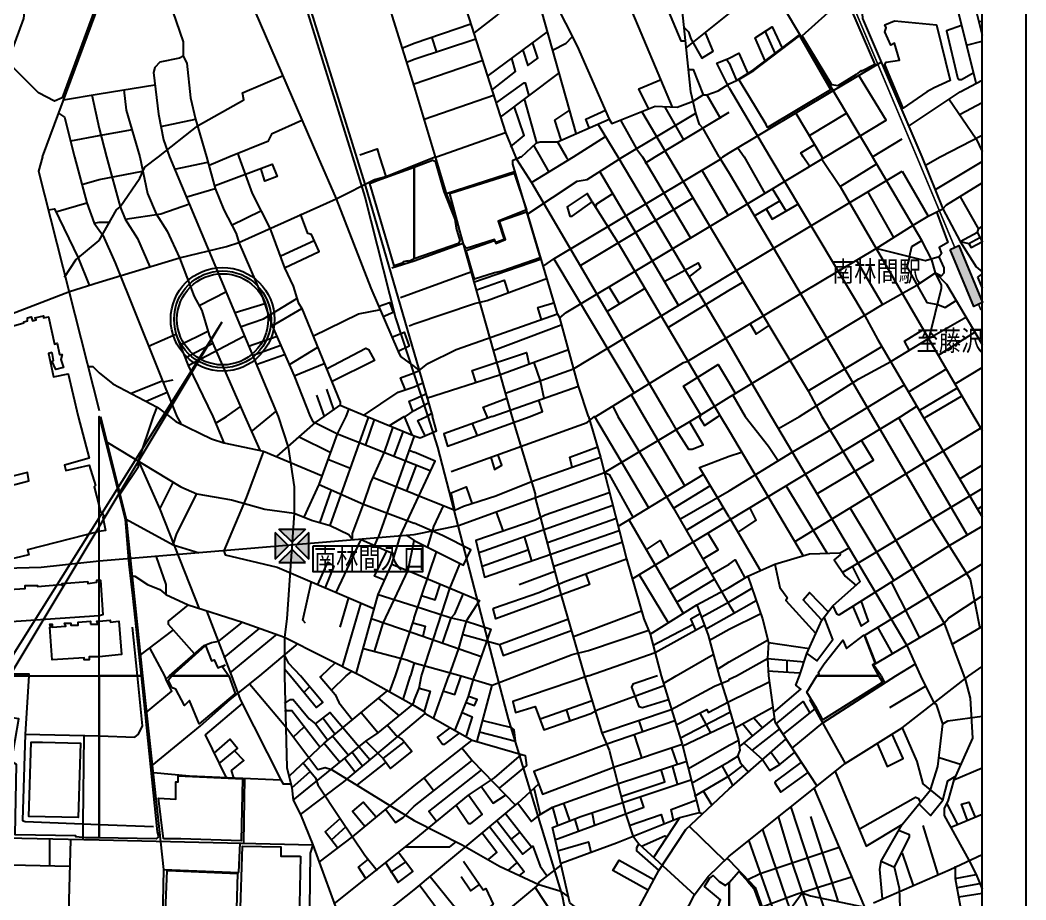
# Model space of a CAD drawing. Header units: millimetres. Extents: x 31 to 811, y 18 to 568.
# Drawn here: x 488.6 to 612.1, y 88.5 to 196.5 of the extents above; entities that cross this region are included whole.
import ezdxf
from ezdxf.enums import TextEntityAlignment as Align

# ---------------------------------------------------------------- set-up
doc = ezdxf.new("R2010")
doc.units = ezdxf.units.MM
doc.header["$LTSCALE"] = 0.2
for name, color, linetype in [('G0-MOJI', 7, 'Continuous'), ('G0-YOBI', 7, 'Continuous'), ('MAP', 7, 'Continuous')]:
    doc.layers.add(name, color=color, linetype=linetype)
doc.styles.add('丸ゴチック', font='HGRSMP.TTF')

msp = doc.modelspace()

# ---------------------------------------------------------------- hatches: boundary and pattern name
at = {"layer": 'G0-MOJI'}
h = msp.add_hatch(dxfattribs=at)
h.set_pattern_fill('ANGLE', color=8)
h.set_pattern_definition([(0, (-981.943, 72.4304), (0, 6.985), [5.08, -1.905]), (90, (-981.943, 72.4304), (-6.985, 4e-16), [5.08, -1.905])])
h.paths.add_polyline_path([(519.94, 133.55), (519.94, 130.29), (521.57, 131.92)])
h.paths.add_polyline_path([(523.64, 133.98), (520.38, 133.98), (522.01, 132.36)])
h.paths.add_polyline_path([(524.07, 133.55), (522.44, 131.92), (524.07, 130.29)])
h.paths.add_polyline_path([(522.01, 131.49), (520.38, 129.86), (523.64, 129.86)])
h = msp.add_hatch(color=8, dxfattribs=at)
h.dxf.hatch_style = 1
h.paths.add_polyline_path([(519.94, 133.55), (519.94, 130.29), (521.57, 131.92)])
h.paths.add_polyline_path([(523.64, 133.98), (520.38, 133.98), (522.01, 132.36)])
h.paths.add_polyline_path([(524.07, 133.55), (522.44, 131.92), (524.07, 130.29)])
h.paths.add_polyline_path([(522.01, 131.49), (520.38, 129.86), (523.64, 129.86)])
at = {"layer": 'MAP', "linetype": 'Continuous'}
h = msp.add_hatch(color=256, dxfattribs=at)
h.dxf.hatch_style = 1
h.paths.add_polyline_path([(603.85, 168.79), (602.8, 168.29), (605.67, 161.29), (606.71, 161.78), (606.71, 161.84)])

# ---------------------------------------------------------------- linework, layer by layer
at = {"layer": 'G0-MOJI', "color": 8}
for p, q in [((519.94, 133.55), (519.94, 130.29)), ((521.57, 131.92), (519.94, 133.55)), ((520.38, 133.98), (523.64, 133.98)), ((522.01, 132.36), (520.38, 133.98)), ((523.64, 133.98), (522.01, 132.36)), ((524.07, 133.55), (522.44, 131.92)), ((524.07, 130.29), (524.07, 133.55)), ((519.94, 130.29), (521.57, 131.92)), ((522.01, 131.49), (520.38, 129.86)), ((523.64, 129.86), (522.01, 131.49)), ((522.44, 131.92), (524.07, 130.29)), ((520.38, 129.86), (523.64, 129.86))]:
    msp.add_line(p, q, dxfattribs=at)
at = {"layer": 'G0-MOJI', "color": 3}
for points in [[(513.39, 159.37), (441.71, 45.2)], [(513.39, 159.37), (444.87, 45.2)]]:
    msp.add_lwpolyline(points, dxfattribs=at)
msp.add_lwpolyline([(524.61, 131.92), (538.03, 131.92), (538.03, 128.74), (524.61, 128.74)], close=True, dxfattribs=at)
at = {"layer": 'G0-YOBI', "color": 6, "linetype": 'Continuous'}
msp.add_line((612.08, 288.2), (612.08, 38.42), dxfattribs=at)
at = {"layer": 'MAP', "linetype": 'Continuous'}
for p, q in [((606.71, 47.33), (606.71, 284.26)), ((523.96, 198.77), (530.93, 176.3)), ((603.4, 198.9), (605.98, 188.65)), ((605.53, 199.4), (606.71, 194.61)), ((491.36, 179.66), (498.33, 198.4)), ((570.35, 193.03), (575.65, 197.27)), ((582.78, 197.27), (593.25, 179.66)), ((606.27, 196.27), (606.71, 196.34)), ((537, 193.65), (543.97, 196.02)), ((580.05, 195.15), (581.26, 192.4)), ((537, 191.65), (544.58, 194.15)), ((539.12, 194.4), (539.72, 192.52)), ((546.1, 189.65), (553.37, 195.03)), ((604.77, 193.4), (606.71, 193.88)), ((535.48, 193.03), (537, 193.65)), ((536.08, 191.28), (537, 191.65)), ((537, 188.65), (545.48, 191.53)), ((575.35, 191.65), (575.65, 191.16)), ((575.65, 191.16), (576.56, 189.03)), ((588.39, 187.78), (594.3, 191.28)), ((547.6, 184.53), (554.73, 189.9)), ((604.01, 187.66), (606.71, 189.07)), ((498.33, 187.4), (505.15, 188.53)), ((537, 188.27), (539.57, 179.66)), ((575.65, 188.15), (580.66, 179.66)), ((575.65, 180.15), (588.39, 187.78)), ((597.64, 183.41), (604.01, 187.66)), ((493.94, 186.66), (498.33, 187.4)), ((497.43, 187.28), (498.33, 183.16)), ((538.21, 184.28), (546.84, 187.28)), ((550.49, 186.78), (552, 181.41)), ((572.92, 187.28), (574.59, 184.4)), ((602.64, 186.78), (605.98, 181.9)), ((564.89, 185.28), (568.22, 179.66)), ((567.77, 185.78), (570.04, 181.78)), ((604.01, 184.91), (606.71, 186.34)), ((505.91, 183.41), (510.16, 184.28)), ((562.61, 179.66), (571.56, 185.03)), ((566.56, 179.66), (575.65, 185.16)), ((583.84, 185.03), (587.03, 179.66)), ((585.51, 182.28), (590.05, 185.03)), ((498.33, 183.16), (499.24, 179.66)), ((498.33, 182.28), (502.42, 183.04)), ((559.59, 183.65), (562.01, 179.66)), ((494.84, 181.66), (498.33, 182.28)), ((554.58, 181.53), (555.65, 179.66)), ((556.55, 179.66), (560.49, 182.16)), ((593.25, 179.66), (596.88, 181.9)), ((601.57, 179.66), (606.71, 182.33)), ((605.98, 181.9), (606.71, 180.34)), ((551.7, 181.03), (552.46, 179.66)), ((576.72, 180.78), (577.48, 179.66)), ((506.98, 179.66), (520.31, 147.8)), ((507.58, 178.16), (511.68, 179.03)), ((511.83, 178.66), (514.25, 179.66)), ((515.32, 180.15), (515.46, 179.66)), ((525.17, 179.66), (527.44, 174.53)), ((532.75, 179.66), (533.51, 177.28)), ((551.4, 176.53), (556.55, 179.66)), ((552.46, 179.66), (553.52, 177.79)), ((555.65, 179.66), (555.94, 179.28)), ((562.01, 179.66), (575.65, 156.67)), ((562.16, 179.41), (562.61, 179.66)), ((565.04, 179.66), (570.95, 169.67)), ((565.34, 178.91), (566.56, 179.66)), ((568.22, 179.66), (575.65, 167.17)), ((574.44, 179.66), (574.59, 179.41)), ((574.89, 179.66), (575.65, 180.15)), ((575.65, 172.54), (587.48, 179.66)), ((577.48, 179.66), (580.05, 175.16)), ((585.51, 178.54), (584.75, 179.66)), ((599.31, 179.66), (601.88, 173.29)), ((599.76, 178.66), (601.57, 179.66)), ((600.97, 175.66), (606.71, 179.1)), ((498.33, 176.91), (503.64, 177.91)), ((540.93, 175.16), (549.43, 177.91)), ((559.74, 177.91), (569.43, 161.41)), ((572.32, 178.03), (575.5, 172.54)), ((575.65, 165.17), (596.88, 177.91)), ((589.29, 176.04), (593.7, 178.79)), ((596.88, 177.91), (600.07, 172.41)), ((496.21, 176.28), (498.33, 176.91)), ((575.65, 177.66), (587.63, 157.42)), ((509.1, 174.78), (512.59, 175.78)), ((530.93, 176.3), (537.6, 153.43)), ((580.95, 175.78), (582.63, 173.03)), ((592.63, 175.41), (595.82, 169.79)), ((602.33, 173.78), (606.71, 176.48)), ((557.31, 166.29), (571.26, 174.66)), ((578.69, 172.41), (581.87, 174.29)), ((604.01, 174.78), (606.27, 170.79)), ((493.03, 172.91), (496.82, 174.04)), ((514.56, 171.28), (518.19, 173.03)), ((601.88, 173.29), (602.33, 173.78)), ((601.88, 173.29), (604.01, 169.29)), ((497.72, 171.54), (498.33, 171.66)), ((498.33, 171.66), (499.69, 171.66)), ((604.01, 169.29), (606.13, 170.42)), ((606.13, 170.42), (606.27, 170.79)), ((606.27, 170.79), (606.71, 171.15)), ((520.62, 167.54), (524.72, 169.41)), ((604.01, 169.29), (605.98, 166.17)), ((537, 166.92), (542.9, 169.04)), ((534.27, 166.04), (537, 166.92)), ((544.27, 164.29), (552.61, 167.17)), ((554.13, 167.17), (563.98, 150.67)), ((591.26, 167.04), (594.46, 161.55)), ((537, 163.04), (543.97, 165.54)), ((605.98, 166.17), (606.71, 165.56)), ((575.65, 163.3), (577.32, 164.29)), ((600.97, 165.42), (602.33, 164.04)), ((606.71, 165.3), (606.13, 164.91)), ((606.13, 164.91), (606.71, 163.56)), ((510.61, 161.41), (513.95, 163.16)), ((535.32, 162.42), (537, 163.04)), ((560.64, 160.67), (565.34, 163.54)), ((560.95, 163.67), (562.16, 161.67)), ((568.07, 158.67), (575.65, 163.3)), ((602.33, 164.04), (606.71, 156.63)), ((515.01, 160.55), (518.65, 161.67)), ((519.55, 158.92), (523.2, 161.04)), ((600.21, 157.42), (604.77, 160.04)), ((508.19, 156.55), (511.68, 158.29)), ((536.39, 158.92), (537, 159.17)), ((546.7, 155.92), (555.03, 159.05)), ((601.28, 155.3), (605.82, 158.17)), ((508.95, 155.04), (512.28, 156.79)), ((509.24, 154.04), (516.07, 157.67)), ((516.68, 156.42), (520.16, 157.67)), ((587.63, 157.42), (593.25, 147.8)), ((517.13, 155.3), (520.62, 156.55)), ((521.68, 154.17), (525.17, 156.3)), ((575.65, 156.67), (578.38, 151.92)), ((585.36, 150.93), (594.46, 156.42)), ((517.59, 154.17), (521.07, 155.42)), ((522.28, 152.8), (525.93, 154.3)), ((597.64, 150.8), (602.33, 153.67)), ((603.4, 151.8), (606.71, 153.8)), ((502.28, 150.67), (506.06, 152.17)), ((506.22, 152.05), (507.43, 152.29)), ((537, 152.92), (538.66, 147.8)), ((537, 151.42), (538.05, 151.92)), ((575.65, 151.92), (576.41, 150.67)), ((578.38, 151.92), (580.81, 147.8)), ((504.09, 149.67), (506.67, 150.8)), ((526.23, 151.17), (527.14, 148.55)), ((546.55, 147.8), (557.15, 151.54)), ((590.81, 147.8), (597.18, 151.68)), ((599, 148.55), (603.7, 151.3)), ((537, 149.93), (538.36, 150.55)), ((537, 148.55), (538.66, 149.42)), ((563.68, 150.42), (565.2, 147.8)), ((571.87, 147.8), (575.65, 150.17)), ((576.11, 150.42), (577.62, 147.8)), ((599.91, 147.8), (604.16, 150.3)), ((505.01, 147.8), (505.46, 148.93)), ((513.95, 147.8), (515.77, 149.05)), ((519.26, 147.8), (520.02, 148.43)), ((528.65, 147.8), (528.96, 148.67)), ((535.93, 147.8), (537, 148.55)), ((538.51, 147.8), (539.12, 148.18)), ((561.4, 149.05), (562.01, 147.8)), ((596.72, 147.8), (598.7, 149.05)), ((507.88, 147.8), (508.34, 146.92)), ((512.28, 147.8), (513.65, 144.56)), ((512.59, 146.92), (513.95, 147.8)), ((516.22, 147.8), (518.05, 143.68)), ((516.98, 145.92), (519.26, 147.8)), ((526.69, 134.43), (531.38, 147.67)), ((531.08, 144.3), (532.14, 147.43)), ((535.78, 147.8), (536.69, 145.55)), ((544.11, 146.92), (544.72, 145.43)), ((545.94, 147.55), (545.94, 147.8)), ((559.12, 147.8), (565.8, 136.56)), ((565.2, 147.8), (570.19, 139.31)), ((568.22, 147.8), (569.14, 146.17)), ((574.29, 147.8), (574.44, 147.92)), ((574.59, 147.8), (575.65, 146.05)), ((575.65, 135.06), (596.72, 147.8)), ((581.71, 146.31), (584.3, 147.8)), ((588.08, 146.17), (590.81, 147.8)), ((593.25, 147.8), (600.52, 135.3)), ((596.43, 147.67), (604.91, 133.18)), ((599.45, 147.8), (606.13, 136.44)), ((599.61, 147.55), (599.91, 147.8)), ((605.67, 147.8), (606.71, 146.07)), ((534.56, 142.93), (535.63, 145.92)), ((575.65, 146.05), (584.75, 130.68)), ((583.39, 143.42), (588.08, 146.17)), ((583.68, 132.43), (606.71, 146.49)), ((522.89, 145.31), (526.69, 143.42)), ((536.39, 143.68), (537, 143.42)), ((575.65, 138.68), (583.39, 143.42)), ((575.65, 142.93), (577.17, 143.42)), ((526.38, 142.55), (529.26, 141.43)), ((536.08, 138.68), (537, 141.06)), ((537, 141.93), (538.96, 141.18)), ((537, 141.06), (537.29, 141.81)), ((604.01, 140.18), (606.71, 141.82)), ((505.77, 136.44), (507.43, 139.68)), ((531.99, 140.31), (537, 138.31)), ((562.01, 134.31), (572.47, 140.68)), ((525.47, 134.81), (526.84, 138.8)), ((568.83, 136.56), (573.38, 139.31)), ((569.59, 135.18), (575.65, 138.68)), ((582.63, 139.31), (587.63, 131.06)), ((589.6, 128.69), (606.71, 138.95)), ((544.87, 131.06), (561.4, 136.93)), ((547, 136.18), (547.91, 133.69)), ((570.35, 133.81), (574.89, 136.56)), ((590.52, 136.56), (595.82, 127.69)), ((606.13, 136.44), (606.71, 136.79)), ((606.13, 136.44), (606.71, 135.5)), ((553.37, 132.31), (561.85, 135.3)), ((563.37, 135.06), (570.04, 123.56)), ((563.83, 127.93), (575.65, 135.06)), ((575.65, 135.44), (579.45, 128.93)), ((600.52, 135.3), (605.22, 127.81)), ((602.64, 131.94), (606.71, 134.33)), ((498.33, 130.07), (537, 133.31)), ((527.44, 126.19), (530.47, 132.68)), ((530.47, 132.68), (533.66, 131.31)), ((532.14, 131.94), (532.59, 132.94)), ((536.08, 133.18), (537, 132.56)), ((550.49, 133.06), (551.4, 130.07)), ((554.13, 129.44), (562.61, 132.43)), ((507.43, 132.06), (510.61, 131.06)), ((545.34, 129.44), (550.94, 131.43)), ((589.15, 123.44), (602.64, 131.94)), ((534.27, 129.68), (537, 128.56)), ((573.53, 128.44), (575.65, 129.68)), ((592.33, 120.94), (606.71, 129.71)), ((549.88, 127.18), (554.28, 128.81)), ((564.58, 128.44), (568.22, 122.44)), ((568.38, 126.57), (572.92, 129.31)), ((569.29, 125.06), (573.84, 127.81)), ((595.51, 127.56), (599, 120.69)), ((605.22, 127.81), (606.43, 121.81)), ((532.59, 125.94), (537, 124.56)), ((575.65, 125.06), (578.38, 126.69)), ((527.9, 121.93), (528.96, 125.56)), ((528.2, 117.07), (530.47, 124.94)), ((572.32, 123.19), (575.65, 125.06)), ((575.65, 123.31), (578.98, 125.19)), ((575.65, 124.68), (576.26, 123.68)), ((602.64, 123.07), (606.58, 125.69)), ((606.58, 125.69), (606.71, 125.77)), ((606.58, 125.69), (606.71, 125.48)), ((511.52, 123.94), (514.56, 115.95)), ((556.55, 120.81), (564.89, 123.94)), ((575.65, 121.69), (579.45, 123.56)), ((588.39, 124.56), (588.84, 123.56)), ((588.84, 123.56), (589.15, 123.44)), ((513.04, 120.2), (515.92, 122.56)), ((531.83, 122.94), (537, 121.19)), ((534.72, 115.95), (537, 122.94)), ((536.84, 122.44), (537, 122.44)), ((566.25, 119.69), (571.26, 122.32)), ((572.77, 121.69), (575.65, 123.31)), ((593.39, 117.31), (602.04, 122.44)), ((602.04, 122.44), (602.64, 123.07)), ((503.03, 115.95), (502.42, 121.93)), ((503.34, 118.45), (507.43, 121.56)), ((513.65, 118.19), (518.05, 121.81)), ((514.41, 116.32), (520.16, 121.06)), ((537, 121.19), (545.34, 118.31)), ((573.23, 120.32), (575.65, 121.69)), ((593.85, 121.93), (595.67, 118.69)), ((602.94, 119.81), (606.71, 122.03)), ((518.05, 115.95), (522.75, 119.94)), ((575.65, 117.69), (580.35, 120.32)), ((580.5, 120.06), (585.51, 119.31)), ((593.7, 117.44), (592.33, 120.94)), ((504.55, 119.31), (506.37, 115.95)), ((569.14, 115.95), (573.68, 118.57)), ((525.62, 115.95), (527.29, 117.57)), ((537, 117.57), (542.75, 115.95)), ((574.29, 116.82), (575.65, 117.69)), ((582.78, 116.44), (582.78, 117.94)), ((594.3, 115.95), (593.39, 117.31)), ((596.12, 115.95), (598.55, 117.44)), ((521.07, 116.82), (521.83, 115.95)), ((528.65, 115.95), (529.41, 116.56)), ((580.35, 116.56), (584.3, 116.32)), ((605.06, 115.95), (606.71, 117.12)), ((506.37, 115.95), (506.52, 115.56)), ((526.84, 114.2), (528.65, 115.95)), ((530.47, 115.95), (537, 112.32)), ((533.96, 113.95), (534.72, 115.95)), ((535.63, 113.06), (536.53, 115.95)), ((539.42, 110.82), (541.24, 115.95)), ((544.72, 107.95), (546.55, 114.81)), ((567.62, 115.07), (569.14, 115.95)), ((574.44, 115.95), (575.65, 112.07)), ((575.65, 112.82), (580.5, 115.19)), ((594.3, 115.95), (594.75, 115.07)), ((599.15, 115.95), (600.82, 112.57)), ((604.46, 115.95), (604.61, 115.56)), ((523.51, 113.95), (524.11, 114.57)), ((595.36, 112.07), (599.76, 114.69)), ((532.59, 113.2), (535.17, 111.07)), ((552.46, 110.7), (558.83, 112.94)), ((585.51, 113.06), (589.9, 105.2)), ((530.47, 111.45), (532.59, 108.95)), ((537, 110.19), (538.36, 111.32)), ((555.65, 111.82), (556.1, 110.45)), ((569.59, 108.32), (575.65, 111.45)), ((572.02, 111.45), (573.38, 108.95)), ((575.65, 111.45), (575.8, 111.45)), ((576.41, 109.57), (580.95, 112.07)), ((582.32, 108.82), (586.27, 111.94)), ((525.77, 110.82), (527.29, 108.82)), ((564.58, 110.45), (565.04, 109.07)), ((569.9, 107.32), (575.65, 110.07)), ((575.65, 110.07), (576.26, 110.33)), ((577.02, 107.32), (581.26, 110.82)), ((577.32, 110.07), (578.53, 108.58)), ((578.69, 110.82), (579.74, 109.57)), ((601.88, 110.07), (602.49, 110.45)), ((602.49, 110.45), (606.71, 111.01)), ((489.24, 108.82), (498.33, 108.58)), ((522.14, 108.44), (523.51, 109.7)), ((563.98, 108.7), (564.89, 105.95)), ((578.53, 106.83), (581.87, 109.44)), ((525.93, 107.7), (527.9, 105.32)), ((526.98, 108.58), (528.96, 106.2)), ((533.2, 105.82), (535.78, 107.83)), ((537, 102.45), (544.11, 108.07)), ((570.66, 104.57), (575.65, 107.44)), ((575.65, 102.07), (582.63, 108.2)), ((575.65, 107.44), (576.86, 108.07)), ((529.41, 106.57), (530.62, 104.94)), ((568.53, 107.2), (569.29, 105.08)), ((580.81, 106.57), (581.87, 105.08)), ((528.5, 105.82), (529.71, 104.2)), ((530.02, 102.58), (533.51, 105.32)), ((537, 99.95), (544.11, 105.57)), ((568.67, 104.94), (569.29, 102.7)), ((571.11, 102.82), (575.65, 105.45)), ((574.75, 104.94), (575.65, 103.33)), ((575.65, 103.7), (577.32, 104.94)), ((601.43, 105.95), (604.16, 105.08)), ((521.99, 102.2), (524.25, 104.2)), ((571.4, 101.2), (575.65, 103.7)), ((603.25, 103.19), (606.71, 104.65)), ((516.07, 95.45), (516.22, 103.45)), ((538.21, 103.45), (539.42, 101.83)), ((575.65, 103.33), (576.11, 102.45)), ((551.7, 102.2), (552.46, 98.95)), ((572.47, 101.83), (573.53, 100.08)), ((555.34, 100.32), (556.1, 98.08)), ((602.33, 100.32), (603.7, 97.7)), ((548.21, 99.08), (551.4, 94.95)), ((553.97, 99.83), (554.58, 97.57)), ((558.83, 99.08), (559.12, 97.57)), ((583.23, 99.83), (588.39, 84.08)), ((602.8, 97.33), (606.71, 98.99)), ((498.33, 97.7), (505.01, 97.45)), ((556.7, 98.33), (557.15, 96.82)), ((566.41, 93.71), (569.59, 98.57)), ((581.71, 98.57), (583.39, 92.95)), ((585.66, 98.71), (589, 88.33)), ((599.45, 97.57), (601.28, 91.58)), ((526.84, 95.83), (528.65, 97.45)), ((548.97, 95.95), (550.03, 96.82)), ((570.8, 97.45), (575.05, 93.32)), ((579.74, 97.08), (582.63, 88.7)), ((492.27, 92.71), (492.27, 95.95)), ((494.54, 84.08), (494.84, 95.83)), ((498.33, 95.83), (524.56, 95.21)), ((515.46, 91.83), (515.62, 95.45)), ((524.56, 95.21), (528.65, 84.08)), ((527.14, 87.95), (537, 95.83)), ((578.08, 95.7), (581.71, 85.34)), ((535.93, 94.95), (537, 94.95)), ((596.88, 94.2), (598.24, 90.21)), ((602.8, 92.2), (606.71, 94.04)), ((480.14, 92.95), (494.7, 92.58)), ((534.11, 91.83), (535.93, 93.08)), ((548.52, 92.08), (549.57, 92.95)), ((575.35, 93.58), (575.65, 93.32)), ((583.39, 92.95), (586.42, 84.08)), ((594.3, 93.2), (595.97, 92.46)), ((605.06, 93.32), (605.98, 91.58)), ((506.22, 92.2), (515.46, 91.83)), ((593.39, 88.09), (602.8, 92.2)), ((603.4, 92.58), (603.4, 91.08)), ((603.4, 91.08), (605.98, 91.58)), ((605.98, 91.58), (606.71, 89.76)), ((537.6, 90.33), (540.33, 86.71)), ((603.4, 91.08), (604.01, 87.71)), ((603.7, 89.96), (606.43, 90.45)), ((529.87, 84.08), (537, 89.7)), ((583.08, 87.21), (584.6, 89.33)), ((603.85, 88.84), (606.71, 89.3)), ((582.63, 88.7), (583.54, 85.96))]:
    msp.add_line(p, q, dxfattribs=at)
for points in [[(519.1, 211.51), (523.96, 197.27), (529.41, 179.66)], [(529.87, 211.51), (533.35, 200.77), (534.27, 197.02), (537, 188.27)], [(539.26, 211.51), (543.06, 198.77), (548.21, 182.65)], [(546.7, 211.51), (549.57, 207.14), (550.03, 206.14), (550.94, 202.27), (552.16, 199.15), (556.86, 182.41)], [(556.39, 211.51), (556.55, 210.77), (558.98, 207.02), (561.1, 204.77), (561.71, 203.65), (563.37, 198.28), (568.67, 185.78)], [(498.33, 206.77), (505.15, 206.02), (506.22, 206.02), (510.47, 206.89), (513.65, 206.4), (525.17, 179.66)], [(487.12, 191.28), (489.09, 196.65), (489.24, 198.14), (492.11, 205.52)], [(569.29, 205.27), (566.1, 203.65), (565.8, 203.27), (569.74, 193.9), (570.35, 193.9)], [(505.61, 202.64), (508.64, 193.78), (508.64, 192.03), (508.19, 191.77), (505.77, 191.28), (505.15, 190.65), (505.01, 190.02), (505.61, 184.91), (506.22, 181.78), (506.98, 179.66)], [(498.33, 199.28), (493.78, 186.91), (492.87, 186.52), (490.9, 187.53), (487.88, 190.53), (486.51, 191.28), (484.99, 190.4), (478.17, 188.15), (474.99, 186.78), (472.56, 185.28), (466.19, 183.65), (463.92, 190.02), (470.14, 191.53), (470.28, 191.53), (470.44, 190.9), (477.1, 193.4), (477.1, 193.65), (483.47, 195.65), (482.11, 199.77)], [(544.42, 194.9), (547.15, 197.02), (549.12, 198.77), (549.28, 199.15)], [(554.13, 198.9), (557.01, 193.28), (560.95, 184.28)], [(590.97, 199.02), (591.88, 199.15), (592.02, 196.65), (599.31, 179.66)], [(574.44, 179.66), (572.47, 183.16), (572.02, 183.65), (571.56, 185.03), (570.95, 187.66), (569.9, 197.9), (570.95, 198.4), (573.38, 198.52), (575.65, 198.28)], [(570.04, 195.65), (570.66, 195.03), (570.95, 194.15), (572.32, 191.77), (573.68, 192.65), (572.77, 194.9)], [(580.05, 191.53), (578.84, 194.27), (580.95, 195.65), (582.18, 193.03)], [(604.16, 195.78), (602.33, 195.15), (603.7, 189.41), (603.85, 189.15), (604.16, 189.15), (605.67, 190.02)], [(553.97, 192.77), (555.65, 193.65), (556.39, 194.4)], [(575.65, 188.65), (576.56, 189.03), (578.53, 190.28), (584.3, 194.64)], [(550.33, 192.77), (550.94, 190.9), (552.16, 191.77), (551.55, 193.65)], [(508.64, 192.03), (509.1, 191.16), (509.55, 186.91), (510.16, 184.28), (511.52, 179.66)], [(546.55, 187.9), (549.43, 190.16), (548.97, 191.77)], [(575.65, 188.15), (574.13, 191.16), (575.65, 191.77)], [(575.65, 191.77), (576.86, 192.4), (577.93, 189.9)], [(570.66, 190.4), (571.26, 190.4), (572.47, 187.28)], [(505.61, 179.66), (510.47, 183.53), (516.07, 186.66), (515.92, 187.53), (520.92, 189.65)], [(565.8, 185.53), (564.58, 188.03), (567.31, 189.15)], [(587.48, 179.66), (594.91, 184.16), (591.57, 189.65)], [(501.37, 187.9), (501.66, 185.4), (503.34, 179.66)], [(547, 186.28), (550.49, 188.78), (550.64, 188.78), (551.09, 187.15)], [(550.19, 179.66), (552, 181.41), (552.46, 181.53), (554.58, 181.53), (560.95, 184.28), (561.25, 183.78), (566.56, 185.91), (569.29, 185.78), (571.26, 186.52), (572.47, 187.28), (572.92, 187.28), (574.29, 187.78), (575.65, 188.65)], [(548.82, 180.91), (550.49, 182.28), (549.28, 185.91)], [(555.03, 181.78), (554.28, 184.16), (556.1, 185.4)], [(558.52, 183.16), (558.07, 184.28), (560.49, 185.4)], [(493.33, 185.03), (494.09, 184.53), (495.3, 179.66)], [(514.25, 179.66), (519.1, 181.66), (519.55, 182.53), (523.2, 184.16)], [(562.31, 184.16), (564.28, 180.66), (565.04, 179.66)], [(539.72, 179.66), (548.21, 182.65), (549.43, 179.66)], [(530.33, 179.91), (532.44, 180.66), (532.75, 179.66)], [(584.75, 179.66), (584.44, 180.15), (586.11, 181.15)], [(491.36, 179.66), (490.9, 177.91), (498.33, 148.55)], [(495.3, 179.66), (496.82, 174.04), (497.72, 171.54), (498.33, 170.67)], [(498.33, 169.41), (500.45, 173.17), (500.91, 173.54), (503.34, 177.04), (503.94, 178.4), (505.61, 179.66)], [(499.24, 179.66), (500.91, 173.54), (501.52, 172.03), (503.03, 169.67), (504.55, 166.17)], [(503.34, 179.66), (504.25, 175.16), (505.31, 172.66), (506.67, 170.54), (508.19, 167.29), (510, 162.55), (510.92, 160.8), (511.83, 157.79), (516.22, 147.8)], [(511.52, 179.66), (512.59, 175.78), (513.65, 173.17), (515.16, 170.28), (515.46, 169.16), (518.34, 162.55), (519.55, 158.92), (522.28, 152.8), (524.25, 147.8)], [(515.46, 179.66), (517.13, 175.16), (519.26, 170.91), (521.07, 166.04), (522.14, 163.79), (522.75, 161.79), (523.2, 161.04), (527.9, 149.55), (527.9, 149.18)], [(529.41, 179.66), (530.93, 174.78), (534.72, 159.92), (537, 152.92)], [(537, 178.66), (539.57, 179.66), (539.72, 179.66)], [(539.57, 179.66), (540.93, 175.16), (542.14, 172.03), (548.97, 147.8)], [(558.38, 147.8), (557.15, 151.54), (554.89, 159.92), (554.58, 160.41), (549.12, 178.79), (549.12, 179.28), (549.43, 179.41), (549.57, 179.41), (551.4, 176.53), (568.22, 147.8)], [(549.43, 179.66), (549.57, 179.41), (550.03, 179.66), (550.19, 179.66)], [(550.94, 172.66), (557.01, 176.67), (558.22, 176.91), (562.16, 179.41)], [(552.92, 166.29), (554.13, 167.17), (574.59, 179.41)], [(574.89, 179.66), (574.59, 179.41), (575.65, 177.66)], [(575.65, 150.17), (594.46, 161.55), (598.7, 163.91), (600.97, 165.42), (600.52, 167.04), (599.31, 169.41), (593.25, 179.66)], [(580.66, 179.66), (592.33, 160.17), (593.85, 157.3), (599.45, 147.8)], [(587.03, 179.66), (587.03, 179.41), (589.29, 176.04), (593.7, 168.41)], [(498.33, 164.29), (508.19, 167.29), (513.95, 168.67), (515.46, 169.16), (527.44, 174.53), (532.14, 176.91), (533.51, 177.28), (537, 178.66)], [(512.59, 176.16), (519.55, 178.79), (520.16, 177.28), (518.65, 176.67), (518.19, 178.28)], [(527.44, 174.53), (531.69, 163.54), (535.03, 155.79), (535.32, 155.18), (537, 153.92)], [(558.83, 174.16), (558.22, 175.16), (555.79, 173.54), (556.1, 172.41), (556.39, 172.41), (558.83, 174.16), (562.01, 169.16), (574.59, 147.8)], [(559.28, 173.54), (559.43, 173.91), (561.4, 175.16)], [(492.11, 173.17), (492.87, 173.29), (495.75, 167.29), (497.12, 163.91)], [(501.52, 172.03), (505.91, 172.66), (509.4, 173.91)], [(580.21, 173.29), (580.95, 172.03), (584.15, 173.91)], [(601.12, 172.91), (602.49, 169.16), (601.43, 168.54), (601.73, 167.79), (601.43, 167.41), (599.76, 166.92), (593.7, 168.41), (605.67, 147.8)], [(598.24, 171.28), (600.07, 172.41), (601.88, 173.29)], [(521.07, 166.04), (525.32, 168.04), (524.41, 170.16), (523.96, 170.28), (523.04, 172.66)], [(554.89, 159.92), (555.65, 160.55), (575.65, 172.54)], [(498.33, 170.67), (498.79, 170.04), (500.3, 166.66), (507.88, 147.8)], [(575.65, 157.67), (593.7, 168.41), (598.24, 171.28)], [(605.06, 169.04), (605.37, 168.54), (606.74, 169.29), (606.13, 170.42)], [(494.09, 164.91), (495.46, 167.04), (498.33, 169.41)], [(597.79, 167.41), (598.09, 168.67), (599.31, 169.41)], [(604.01, 169.29), (605.06, 169.04), (606.43, 169.79)], [(567.77, 164.42), (571.87, 166.66), (572.16, 166.04), (570.66, 164.91)], [(575.65, 167.17), (585.36, 150.93), (587.03, 147.8)], [(597.79, 167.41), (597.48, 166.17), (599.91, 161.79), (601.28, 161.55)], [(600.97, 165.42), (601.73, 165.05), (602.04, 165.42), (602.04, 166.04), (601.43, 167.41)], [(459.83, 147.8), (461.34, 148.93), (463.92, 149.93), (466.04, 151.05), (469.68, 153.67), (473.92, 155.67), (476.2, 156.3), (480.45, 157.92), (484.68, 159.29), (494.7, 163.16), (498.33, 164.29)], [(537, 159.17), (544.42, 161.67), (545.94, 162.04), (553.37, 164.79)], [(544.58, 163.3), (548.06, 164.54), (548.52, 163.04)], [(548.21, 150.67), (556.55, 153.67), (575.65, 165.17)], [(595.51, 154.55), (600.21, 157.42), (601.73, 163.54), (601.73, 163.91), (600.97, 165.42)], [(515.62, 158.8), (518.5, 159.8), (522.59, 162.29)], [(532.59, 161.29), (533.96, 161.79), (534.42, 160.55), (533.2, 160.04)], [(552.61, 159.66), (552.16, 161.17), (554.28, 161.79)], [(601.28, 161.55), (602.18, 161.17), (603.54, 162.04)], [(524.56, 157.67), (530.17, 160.41), (532.9, 160.92)], [(486.96, 158.67), (489.09, 159.29), (489.09, 159.42), (489.54, 159.54), (489.54, 159.92), (490, 160.04), (490.14, 159.54), (490.6, 159.66), (490.45, 159.92), (491.51, 160.17), (491.51, 159.92), (492.11, 160.04), (492.87, 156.67), (493.18, 156.79), (493.48, 155.42), (493.78, 155.42), (493.63, 154.8), (493.94, 153.8), (493.03, 153.55), (492.57, 154.55), (492.73, 154.67), (492.57, 155.67)], [(537, 153.17), (537.6, 153.43), (538.66, 154.3), (542.14, 156.04), (554.58, 160.41)], [(534.27, 157.54), (535.78, 158.17), (536.39, 156.42), (535.03, 155.79)], [(578.23, 159.17), (578.98, 157.92), (580.5, 158.92)], [(597.79, 155.92), (597.18, 157.05), (599.45, 158.42)], [(504.39, 156.42), (507.74, 157.92), (509.24, 154.04), (512.28, 147.8)], [(559.28, 147.8), (570.04, 154.43), (570.5, 154.55), (575.65, 157.67)], [(492.57, 155.67), (492.11, 155.55), (492.73, 152.68), (494.54, 153.05), (495.75, 147.8)], [(526.23, 153.67), (531.08, 156.17), (531.38, 156.04), (532.14, 154.67), (526.84, 152.05)], [(538.51, 150.05), (547.46, 152.92), (555.94, 156.04)], [(544.58, 152.05), (544.11, 153.43), (550.79, 155.67), (551.09, 154.3)], [(551.7, 154.43), (552.46, 152.17), (552.92, 150.05)], [(584.3, 147.8), (591.57, 152.42), (595.51, 154.55)], [(496.96, 153.92), (497.57, 153.92), (498.33, 153.17)], [(498.33, 153.17), (500, 151.8), (505.46, 148.93), (506.98, 147.8)], [(535.93, 151.05), (535.32, 152.55), (537, 153.17)], [(537, 153.92), (537.6, 153.43), (539.26, 147.8)], [(572.16, 147.8), (572.16, 148.05), (570.04, 151.54), (574.29, 154.17), (575.65, 151.92)], [(530.78, 147.92), (535.03, 150.8), (537, 151.42)], [(525.01, 150.42), (525.93, 147.8), (527.9, 149.18), (531.23, 147.8)], [(536.84, 148.43), (536.39, 149.67), (537, 149.93)], [(545.94, 147.8), (545.48, 148.93), (548.36, 150.05)], [(551.24, 147.8), (552.76, 148.43), (552.3, 149.79)], [(495.75, 147.8), (497.12, 142.68), (494.09, 141.81), (494.24, 141.18), (497.12, 141.81), (497.88, 139.31), (497.72, 139.18), (498.33, 136.81)], [(498.48, 147.8), (501.66, 135.18), (503.64, 115.95)], [(500.91, 138.31), (503.18, 141.67), (503.18, 142.3), (505.01, 147.8)], [(506.98, 147.8), (507.74, 147.18), (512.13, 145.05), (513.65, 144.56), (518.5, 143.56), (525.62, 140.55)], [(506.98, 147.8), (507.74, 147.18), (512.13, 145.05), (513.65, 144.56), (518.5, 143.56), (525.62, 140.55)], [(520.16, 142.93), (524.87, 147.05), (525.93, 147.8)], [(520.31, 147.8), (521.52, 144.05), (522.28, 139.18), (522.28, 135.93), (521.38, 122.94), (521.07, 120.69), (521.07, 115.95)], [(523.51, 135.44), (525.32, 139.43), (527.6, 145.68), (528.65, 147.8)], [(524.25, 147.8), (524.56, 147.18), (527.6, 145.68), (537, 141.93)], [(531.23, 147.8), (537, 145.43), (532.59, 132.94)], [(533.96, 146.68), (535.78, 147.8), (535.93, 147.8)], [(537, 145.43), (537.75, 145.17), (539.72, 146.05), (539.26, 147.8)], [(537, 133.31), (542.45, 134.43), (560.34, 140.93), (571.87, 147.8)], [(538.36, 145.43), (537.45, 147.3), (538.51, 147.8)], [(538.66, 147.8), (539.88, 144.05), (547.15, 115.95)], [(546.55, 147.8), (540.63, 145.68), (541.09, 144.17), (551.24, 147.8)], [(541.54, 141.06), (558.22, 147.05), (559.12, 147.8), (559.28, 147.8)], [(548.97, 147.8), (551.85, 138.31), (551.85, 137.8)], [(558.38, 147.8), (559.88, 142.81), (563.07, 130.31), (565.2, 122.94), (565.95, 121.06), (567.31, 115.95)], [(562.01, 147.8), (568.83, 136.56), (575.65, 124.68)], [(569.14, 146.17), (570.66, 143.8), (571.11, 143.8), (572.47, 144.3), (570.8, 147.18)], [(572.16, 147.8), (572.02, 147.67), (572.62, 146.68), (574.29, 147.8)], [(577.62, 147.8), (580.5, 144.17), (581.71, 142.3)], [(580.81, 147.8), (597.48, 119.69), (599.15, 115.95)], [(587.03, 147.8), (592.94, 138.05), (602.04, 122.44), (604.46, 115.95)], [(530.78, 137.05), (531.69, 139.68), (533.35, 143.42), (534.42, 146.55)], [(499.24, 144.68), (508.34, 139.18), (510.31, 138.31), (514.56, 137.56), (518.65, 136.44), (522.28, 135.93), (524.41, 135.06), (526.69, 134.43), (528.96, 133.31), (529.41, 132.68)], [(586.42, 138.31), (593.39, 142.43), (591.88, 144.93)], [(498.33, 133.69), (489.54, 131.43), (489.69, 130.81), (487.12, 130.19), (486.65, 131.43), (484.99, 138.68), (489.69, 139.92), (489.54, 140.93), (484.54, 139.68), (484.39, 140.18), (482.11, 139.55), (481.2, 142.93), (480.75, 144.42)], [(518.5, 143.56), (516.37, 137.8), (513.65, 131.31), (513.8, 130.81), (520.16, 129.31), (532.14, 124.19)], [(537, 136.81), (539.57, 142.3), (537, 143.42)], [(556.39, 141.55), (556.1, 142.81), (559.43, 144.05)], [(503.18, 142.3), (505.77, 136.44), (510.61, 124.19)], [(537, 138.31), (541.99, 136.3), (543.06, 136.81), (547, 138.05), (551.4, 139.8), (559.88, 142.81)], [(546.39, 142.81), (546.84, 141.3), (547.76, 141.81), (547.31, 143.05)], [(575.65, 135.44), (572.02, 141.55), (575.65, 142.93)], [(560.34, 140.93), (560.95, 140.68), (563.83, 135.44)], [(501.66, 135.18), (507.43, 132.06), (507.88, 133.43), (510.31, 138.31)], [(525.32, 139.43), (530.78, 137.05), (537, 134.69)], [(541.99, 136.3), (541.54, 138.43), (543.36, 139.18), (544.11, 137.05)], [(560.95, 138.43), (553.06, 135.68), (551.85, 135.06), (544.58, 132.56), (545.63, 128.06), (562.16, 133.81)], [(529.41, 132.68), (529.41, 133.43), (530.78, 137.05)], [(551.85, 137.8), (555.03, 125.81), (557.91, 115.95)], [(498.33, 136.81), (498.48, 136.05), (498.64, 136.05), (498.93, 135.44)], [(529.87, 116.19), (532.59, 125.94), (534.27, 129.68), (535.32, 133.18), (537, 136.81)], [(538.66, 131.8), (539.42, 134.31), (540.63, 136.93)], [(576.72, 133.55), (578.98, 135.06), (578.23, 136.56)], [(498.93, 135.44), (498.79, 135.44), (499.09, 133.81), (498.33, 133.69)], [(537, 132.56), (543.06, 129.56), (543.97, 131.43), (540.48, 133.18), (537, 134.69)], [(572.47, 130.31), (574.29, 131.43), (573.08, 133.43)], [(532.14, 118.94), (533.2, 122.44), (536.24, 128.93), (537, 132.56)], [(565.49, 131.43), (567.17, 132.56), (568.22, 130.68)], [(533.35, 127.69), (532.14, 128.18), (533.66, 131.31), (534.56, 130.93)], [(537, 122.94), (537, 123.07), (539.72, 131.19)], [(575.65, 126.81), (577.93, 128.18), (581.26, 129.68), (585.51, 130.93), (589.29, 131.06), (590.36, 131.68)], [(589.29, 131.06), (589.29, 130.81), (588.54, 130.19), (589.9, 128.18), (591.26, 127.06)], [(459.67, 130.44), (468.47, 129.56), (471.8, 129.56), (482.26, 129.06), (491.21, 129.31), (498.33, 130.07)], [(505.31, 130.56), (506.52, 127.18), (506.52, 125.94)], [(525.17, 127.18), (526.38, 129.93), (527.14, 129.44), (526.08, 126.81)], [(537.9, 115.95), (541.39, 126.69), (542.61, 129.68)], [(558.07, 128.44), (558.52, 127.18), (547, 122.94), (546.7, 124.19), (546.84, 124.31), (552.3, 126.19), (555.49, 127.56), (563.07, 130.31)], [(575.65, 129.68), (576.41, 130.19), (577.62, 127.93)], [(581.26, 129.68), (581.87, 126.81), (582.78, 125.56), (582.63, 125.19), (586.27, 121.19)], [(537, 128.56), (545.03, 125.19), (543.36, 122.69), (542.45, 119.31), (541.24, 115.95)], [(584.3, 115.95), (585.2, 118.69), (587.03, 122.81), (588.39, 124.56), (591.73, 127.56), (590.81, 129.44)], [(498.33, 123.31), (486.96, 122.56), (486.81, 126.81), (487.27, 126.94), (487.27, 126.57), (489.24, 126.69), (489.24, 127.06), (490.75, 127.06), (490.75, 126.94), (493.63, 127.18), (493.78, 127.06), (493.78, 127.31), (496.96, 127.56)], [(496.96, 127.56), (496.96, 127.31), (498.03, 127.44), (498.03, 127.69), (498.33, 127.69)], [(498.33, 127.69), (498.48, 127.69), (498.79, 123.44), (498.33, 123.31)], [(502.42, 128.18), (502.73, 128.18), (504.25, 127.18), (505.77, 126.57), (506.52, 125.94), (509.24, 124.68), (515.92, 122.56), (521.07, 120.69), (530.47, 115.95)], [(523.65, 122.44), (523.35, 122.81), (524.41, 127.56)], [(537.9, 125.81), (539.57, 125.31), (540.18, 127.18)], [(577.93, 128.18), (579.74, 122.94), (580.5, 120.06), (580.35, 118.07), (580.5, 115.95)], [(540.48, 119.94), (541.54, 123.07), (541.99, 123.56), (543.06, 126.06)], [(565.95, 121.06), (571.71, 124.68), (575.65, 126.81)], [(587.03, 122.81), (584.75, 125.31), (585.51, 126.19), (587.79, 123.82)], [(509.24, 124.68), (506.82, 122.69), (506.82, 122.32), (510, 118.69)], [(571.71, 124.68), (573.08, 120.94), (574.44, 115.95)], [(590.81, 124.56), (591.88, 122.07), (592.78, 122.69), (591.88, 125.19)], [(537, 124.56), (541.54, 123.07), (543.36, 122.69), (546.39, 121.69), (544.42, 115.95)], [(571.56, 121.56), (570.95, 122.94), (572.02, 123.56)], [(498.33, 118.31), (497.12, 118.31), (497.12, 117.94), (496.51, 117.94), (496.51, 118.19), (492.57, 117.94), (492.27, 121.93), (492.42, 121.93), (492.27, 122.32), (492.57, 122.32), (492.57, 121.93), (494.24, 122.07), (494.09, 122.44), (494.84, 122.44), (494.84, 122.19), (495.75, 122.19), (495.75, 122.56), (497.27, 122.69), (497.27, 122.32)], [(497.27, 122.32), (498.19, 122.32), (498.03, 122.69), (498.33, 122.69)], [(498.33, 122.69), (499.69, 122.81), (499.69, 122.56)], [(499.69, 122.56), (500.76, 122.69), (501.06, 118.57), (498.33, 118.31)], [(537, 122.44), (538.36, 122.07), (538.05, 120.81)], [(542.9, 121.06), (547.46, 119.81), (555.94, 122.94)], [(585.2, 118.69), (586.42, 117.82), (588.39, 120.44), (587.33, 123.19)], [(547.46, 119.81), (547.91, 118.45), (556.39, 121.56)], [(549.57, 115.95), (556.39, 118.57), (558.38, 119.06), (565.8, 121.56)], [(558.38, 115.95), (566.56, 118.82), (572.62, 122.19)], [(506.98, 115.95), (511.23, 119.69), (512.13, 120.06), (513.04, 120.2)], [(530.78, 119.31), (536.08, 117.94), (537, 117.57), (536.53, 115.95)], [(521.07, 118.45), (521.52, 117.57), (523.04, 115.95)], [(576.56, 115.95), (580.35, 118.07), (584.9, 117.69)], [(487.57, 116.19), (489.69, 116.19), (489.69, 115.95)], [(485.6, 115.95), (485.6, 115.44), (484.68, 113.81), (483.78, 110.82), (483.78, 107.7), (484.23, 105.82), (484.08, 104.82), (483.18, 101.58), (481.2, 96.21), (498.33, 95.83)], [(489.69, 115.95), (489.24, 108.82), (488.93, 98.2), (489.24, 98.08), (498.33, 97.7)], [(498.33, 108.58), (502.73, 108.44), (503.18, 108.82), (503.64, 109.82), (503.03, 115.95)], [(503.64, 115.95), (506.22, 92.2), (506.06, 84.08)], [(504.09, 111.45), (507.27, 114.07), (506.52, 115.56), (506.98, 115.95)], [(504.85, 104.94), (510.76, 109.82), (514.41, 113.06), (518.05, 115.95)], [(514.56, 115.95), (515.62, 113.06), (520.62, 103.19), (520.92, 102.7), (521.83, 102.7)], [(516.83, 114.95), (521.23, 109.7), (525.17, 104.45), (526.08, 104.7), (526.84, 104.45), (537, 98.2)], [(521.07, 115.95), (521.38, 104.7), (521.99, 102.2), (522.14, 100.7), (523.04, 98.95), (524.56, 95.21), (524.25, 94.2), (524.11, 84.08)], [(521.83, 115.95), (525.01, 112.07), (525.77, 112.69), (523.04, 115.95)], [(525.62, 115.95), (525.47, 115.82), (527.29, 113.69), (527.74, 112.69), (529.41, 110.57)], [(537, 112.82), (537, 112.94), (537.6, 114.44), (537.9, 115.95)], [(540.63, 114.07), (541.99, 113.69), (542.75, 115.95)], [(541.99, 109.19), (543.66, 113.44), (544.42, 115.95)], [(542.75, 115.95), (546.55, 114.81), (549.57, 115.95)], [(547.15, 115.95), (548.52, 110.7), (555.18, 88.96), (556.1, 84.08)], [(558.38, 115.95), (549.12, 112.82), (549.43, 111.45), (551.85, 112.2), (552.92, 109.32), (558.67, 111.32), (559.59, 111.82), (567.77, 114.81)], [(557.91, 115.95), (560.04, 108.95), (560.95, 106.83), (562.92, 99.08), (563.83, 96.33), (564.58, 95.33), (571.4, 89.08)], [(560.04, 108.95), (568.53, 111.82), (573.84, 114.69), (575.65, 115.44)], [(566.86, 115.95), (563.83, 114.95), (563.68, 114.57), (564.58, 112.2), (565.04, 112.07), (568.22, 113.06)], [(567.31, 115.95), (569.9, 107.57), (572.02, 99.2)], [(575.65, 115.44), (575.65, 115.56), (576.56, 115.95)], [(575.65, 93.83), (589.9, 105.2), (596.88, 109.57), (605.06, 115.95)], [(580.5, 115.95), (581.26, 110.33), (586.42, 102.45)], [(581.11, 111.45), (584.44, 114.32), (583.84, 114.81), (584.3, 115.95)], [(583.39, 107.07), (587.17, 110.19), (596.12, 115.95)], [(604.61, 115.56), (605.22, 113.2), (605.53, 108.32), (603.25, 103.19), (602.49, 100.58), (602.04, 99.71), (602.04, 98.83), (605.06, 93.32)], [(521.68, 103.7), (525.93, 107.7), (533.8, 114.2)], [(537.6, 114.44), (538.96, 114.07), (538.21, 111.57)], [(513.95, 103.45), (511.37, 108.7), (515.92, 112.57)], [(521.07, 112.57), (521.83, 113.06), (522.14, 113.06), (524.11, 110.7), (524.87, 110.07), (526.38, 108.07)], [(522.14, 100.7), (531.08, 107.95), (532.59, 108.95), (536.84, 112.45), (537, 112.82)], [(543.36, 112.69), (544.42, 112.32), (544.72, 113.06), (543.66, 113.44)], [(569.14, 109.95), (572.92, 111.82), (573.08, 111.45), (575.65, 112.82)], [(581.42, 110.07), (584.75, 112.82), (585.51, 111.45)], [(594.46, 88.58), (594.15, 92.2), (594.3, 93.2), (596.88, 97.7), (600.36, 101.95), (601.28, 104.82), (601.88, 110.07), (601.12, 112.45), (600.82, 112.57)], [(521.07, 111.69), (521.99, 111.69), (525.47, 107.2)], [(524.87, 110.07), (526.69, 111.45), (531.54, 105.69)], [(537, 112.32), (538.21, 111.57), (538.36, 111.32), (544.11, 108.07), (550.64, 106.2), (550.79, 104.94), (547.46, 102.2)], [(542.9, 111.45), (544.11, 110.94), (543.36, 108.58)], [(575.65, 105.45), (576.72, 106.08), (577.02, 106.83), (576.86, 108.07), (575.65, 112.07)], [(523.04, 98.95), (528.35, 102.95), (537, 110.19)], [(531.08, 107.95), (533.2, 105.82), (534.11, 104.57), (536.69, 106.69), (535.48, 108.2), (534.72, 108.7), (533.66, 109.95)], [(545.03, 109.07), (549.43, 107.95), (549.28, 109.32), (548.97, 109.57), (545.48, 110.45)], [(568.98, 110.45), (560.64, 107.57), (551.7, 104.2), (552.76, 101.45), (561.71, 104.82), (569.9, 107.57)], [(496.36, 95.83), (496.36, 97.83), (496.51, 108.7)], [(541.39, 109.57), (539.88, 108.44), (540.48, 107.57), (540.78, 107.57), (542.61, 108.95)], [(593.85, 107.57), (595.06, 104.82), (597.03, 105.82), (595.67, 108.82)], [(596.88, 109.57), (598.7, 105.45), (599.45, 102.7), (601.88, 100.7)], [(512.44, 106.45), (514.41, 108.2), (515.32, 107.07), (513.04, 105.2)], [(577.48, 107.7), (579.74, 105.69), (580.66, 104.33), (581.87, 105.08), (583.68, 106.57)], [(514.86, 103.45), (514.56, 104.33), (516.07, 105.57), (515.01, 106.69)], [(537, 95.83), (543.66, 101.32), (546.84, 103.45), (550.19, 106.32)], [(542.9, 107.07), (544.11, 105.57), (549.43, 100.08)], [(523.35, 105.32), (524.87, 103.45), (525.17, 102.58), (527.9, 98.45), (530.93, 93.95), (532.44, 92.08)], [(549.73, 100.32), (551.4, 98.08), (552.46, 98.95), (553.97, 99.83), (562.31, 102.82), (570.35, 105.45)], [(576.72, 106.08), (577.02, 105.32), (578.08, 104.08)], [(584.44, 105.32), (581.42, 103.07), (581.26, 102.82), (582.02, 101.7), (585.36, 104.08)], [(505.01, 104.08), (509.4, 103.7), (520.62, 103.19)], [(539.72, 98.08), (538.81, 99.32), (545.34, 104.45)], [(562.47, 101.2), (567.77, 102.95), (567.31, 104.45)], [(588.69, 104.2), (592.49, 95.07), (596.88, 97.7)], [(599, 100.2), (600.36, 98.83), (601.88, 100.7), (602.49, 103.07), (603.54, 103.7)], [(537, 89.7), (549.73, 100.32), (552.3, 102.7)], [(563.37, 84.08), (562.47, 84.96), (558.67, 86.71), (557.46, 87.09), (556.1, 88.09), (553.97, 97.33), (557.46, 98.71), (570.95, 103.19)], [(525.32, 93.08), (529.41, 96.21), (537, 102.45)], [(542.14, 100.08), (543.66, 97.83), (543.97, 97.83), (545.34, 98.95), (543.66, 101.32)], [(545.18, 102.45), (546.7, 100.32), (548.21, 101.32)], [(562.92, 84.46), (567.01, 92.08), (570.35, 97.08), (575.65, 102.07)], [(584.6, 89.33), (585.66, 88.96), (592.33, 87.58), (586.11, 102.2)], [(530.93, 97.45), (529.41, 99.32), (530.78, 100.45), (532.3, 98.71)], [(554.28, 95.83), (565.2, 99.83), (564.74, 101.2)], [(568.83, 98.2), (568.53, 99.57), (571.56, 100.7)], [(591.73, 97.2), (598.55, 101.07), (598.85, 100.95), (599.15, 100.45)], [(604.91, 98.2), (604.16, 100.2), (605.06, 100.45), (605.82, 98.71)], [(533.51, 99.57), (534.72, 97.96), (535.63, 98.57), (537, 99.95)], [(555.03, 92.95), (561.85, 95.45), (569.59, 98.57), (572.02, 99.2), (572.32, 99.08)], [(563.37, 97.57), (567.31, 98.95), (567.62, 97.83)], [(527.6, 94.83), (526.08, 96.82), (527.9, 98.45)], [(537, 98.2), (542.9, 95.21), (547.46, 92.58), (552.3, 90.33), (554.89, 89.58), (555.94, 88.84)], [(547.15, 98.2), (550.33, 94.08), (551.55, 95.07), (552.46, 92.58), (553.37, 91.33)], [(545.34, 96.7), (547.15, 94.33), (546.1, 93.46)], [(546.24, 97.45), (550.49, 91.96), (549.88, 91.45)], [(564.89, 95.07), (567.77, 96.33), (568.07, 96.21)], [(595.82, 85.34), (596.72, 85.2), (596.58, 89.84), (595.97, 92.46), (597.79, 96.21), (597.79, 96.45), (596.43, 96.96)], [(537, 94.95), (541.39, 94.95), (542.14, 95.58)], [(554.58, 94.46), (558.38, 95.58), (558.67, 94.33)], [(564.58, 95.33), (564.28, 94.83), (564.28, 94.46), (567.01, 92.08)], [(533.51, 92.95), (535.03, 90.58), (536.84, 91.96), (535.03, 94.33)], [(568.83, 84.08), (571.4, 89.08), (573.08, 91.33), (575.65, 93.83)], [(577.93, 90.96), (579.45, 91.71), (589.29, 94.95)], [(531.08, 91.08), (530.17, 92.46), (531.38, 93.46)], [(543.06, 93.2), (545.48, 89.7), (545.79, 89.84), (546.7, 87.95), (545.48, 86.95), (545.94, 86.08), (547.6, 84.08)], [(544.42, 84.08), (548.36, 87.09), (552.3, 90.33), (552.3, 90.58), (555.03, 92.71)], [(565.65, 89.7), (561.4, 92.08), (562.16, 93.32), (566.41, 90.96)], [(575.65, 93.32), (578.84, 89.96), (580.95, 84.08)], [(538.96, 91.33), (541.85, 87.71), (542.14, 87.58)], [(542.75, 91.33), (543.97, 89.58), (545.03, 90.33)], [(579.59, 87.58), (583.99, 89.21), (590.81, 91.33)], [(551.85, 89.96), (555.18, 84.96), (555.49, 84.46), (555.49, 84.08)]]:
    msp.add_lwpolyline(points, dxfattribs=at)
at = {"layer": 'MAP', "linetype": 'Continuous', "const_width": 0.2}
for points in [[(586.42, 211.51), (587.48, 206.64), (588.39, 204.14), (598.7, 179.66)], [(598.7, 179.66), (603.35, 168.55)], [(606.27, 161.57), (606.56, 160.87)]]:
    msp.add_lwpolyline(points, dxfattribs=at)
at = {"layer": 'MAP', "linetype": 'Continuous'}
for points in [[(589, 188.41), (588.24, 188.53), (584.6, 194.52), (587.79, 197.4), (590.66, 197.65), (593.54, 191.02), (591.88, 190.16), (591.88, 190.28), (591.26, 189.78), (589, 188.41)], [(599.91, 187.66), (597.03, 185.66), (594.75, 191.02), (594.91, 191.28), (596.58, 191.53), (595.97, 193.65), (595.51, 193.4), (594.75, 195.03), (594.91, 195.53), (594.75, 195.9), (595.97, 196.39), (601.12, 195.9), (602.8, 189.03), (600.82, 188.15), (599.91, 187.66)], [(578.08, 187.15), (576.86, 189.15), (578.69, 190.28), (584.3, 194.52), (588.08, 187.9), (580.35, 183.28), (580.21, 183.65), (578.08, 187.15)], [(542.14, 170.91), (542.61, 169.41), (542.45, 169.04), (537, 167.17), (537, 178.4), (539.26, 179.28), (539.57, 179.16), (540.63, 175.41), (541.99, 172.03), (542.14, 170.91)], [(532.44, 176.79), (537, 178.4), (537, 167.17), (536.24, 166.8), (536.24, 166.92), (535.63, 166.8), (535.63, 166.66), (534.56, 166.29), (531.54, 176.41), (532.44, 176.79)], [(543.36, 168.41), (543.06, 168.92), (541.39, 175.16), (549.28, 177.66), (550.79, 173.17), (547.31, 171.79), (548.06, 169.53), (547, 169.16), (546.84, 169.53), (543.36, 168.41)], [(546.84, 165.42), (544.42, 164.67), (543.36, 168.16), (546.84, 169.41), (547, 169.04), (548.21, 169.53), (547.46, 171.79), (550.79, 172.91), (552.46, 167.29), (547.76, 165.66), (546.84, 165.42)], [(602.8, 168.29), (603.85, 168.79), (606.74, 161.79), (605.67, 161.29), (602.8, 168.29)], [(502.42, 125.81), (503.49, 115.95), (498.33, 115.95), (498.33, 147.8), (501.52, 135.18), (501.97, 129.68), (502.42, 125.81)], [(592.33, 120.69), (593.54, 117.57), (593.25, 117.31), (593.99, 115.95), (586.42, 115.95), (586.72, 116.19), (586.57, 116.32), (587.33, 117.44), (589.6, 120.32), (590.05, 119.31), (592.18, 120.94), (592.33, 120.69)], [(513.8, 117.31), (513.49, 117.07), (514.25, 115.95), (507.27, 115.95), (511.37, 119.69), (512.13, 117.82), (512.44, 117.94), (512.89, 116.94), (513.8, 117.31)], [(485.6, 115.07), (485.75, 115.95), (498.33, 115.95), (498.33, 96.08), (496.67, 96.08), (495.46, 96.21), (495.46, 96.33), (488.02, 96.45), (488.17, 105.08), (487.57, 105.45), (488.48, 110.7), (484.08, 111.32), (484.68, 113.44), (485.29, 114.44), (485.6, 115.07)], [(505.61, 96.21), (505.31, 95.95), (498.33, 96.08), (498.33, 115.95), (503.49, 115.95), (505.46, 96.82), (505.61, 96.21)], [(507.27, 114.57), (506.82, 115.44), (507.27, 115.95), (514.25, 115.95), (515.01, 113.81), (510.61, 110.07), (509.4, 112.94), (508.79, 112.32), (507.74, 114.32), (507.43, 114.44), (507.27, 114.57)], [(586.42, 111.94), (585.2, 113.95), (586.42, 115.95), (593.99, 115.95), (594.46, 115.19), (594.3, 115.07), (587.17, 110.57), (586.42, 111.94)], [(491.36, 107.83), (496.06, 107.7), (495.75, 98.57), (489.69, 98.71), (490, 107.83), (491.36, 107.83)], [(506.22, 95.95), (505.61, 100.95), (507.74, 100.83), (507.74, 102.95), (508.03, 102.95), (508.03, 103.7), (515.92, 103.33), (515.77, 95.7), (508.34, 95.95), (506.22, 95.95)], [(523.04, 93.83), (522.89, 85.96), (515.62, 86.21), (515.92, 95.07), (520.62, 94.95), (520.62, 93.83), (523.04, 93.83)], [(515.32, 91.71), (515.16, 85.96), (523.96, 85.71), (523.8, 84.08), (506.37, 84.08), (506.67, 92.08), (506.82, 92.08), (515.32, 91.71)], [(574.44, 90.71), (575.2, 90.21), (575.65, 90.58), (575.65, 84.08), (571.4, 84.08), (572.02, 85.2), (574.29, 87.71), (574.59, 88.46), (572.62, 90.08), (573.23, 91.08), (573.68, 91.45), (574.44, 90.71)], [(578.69, 89.84), (580.81, 84.08), (575.65, 84.08), (575.65, 90.58), (576.86, 91.96), (577.93, 90.71), (578.69, 89.84)]]:
    msp.add_lwpolyline(points, close=True, dxfattribs=at)
at = {"layer": 'MAP', "color": 1, "true_color": 0xff0000}
for radius in [6.37, 5.95, 5.6]:
    msp.add_circle((513.48, 159.73), radius, dxfattribs=at)

# ---------------------------------------------------------------- texts
at = {"layer": 'G0-MOJI', "color": 3, "style": '丸ゴチック', "width": 0.8}
msp.add_text('南林間駅', height=2.5, dxfattribs=at).set_placement((588.28, 165.62), align=Align.MIDDLE_LEFT)
for s, p in [('至藤沢', (598.66, 155.86)), ('南林間入口', (524.7, 129.14))]:
    msp.add_text(s, height=2.5, dxfattribs=at).set_placement(p)

doc.saveas('drawing.dxf')
